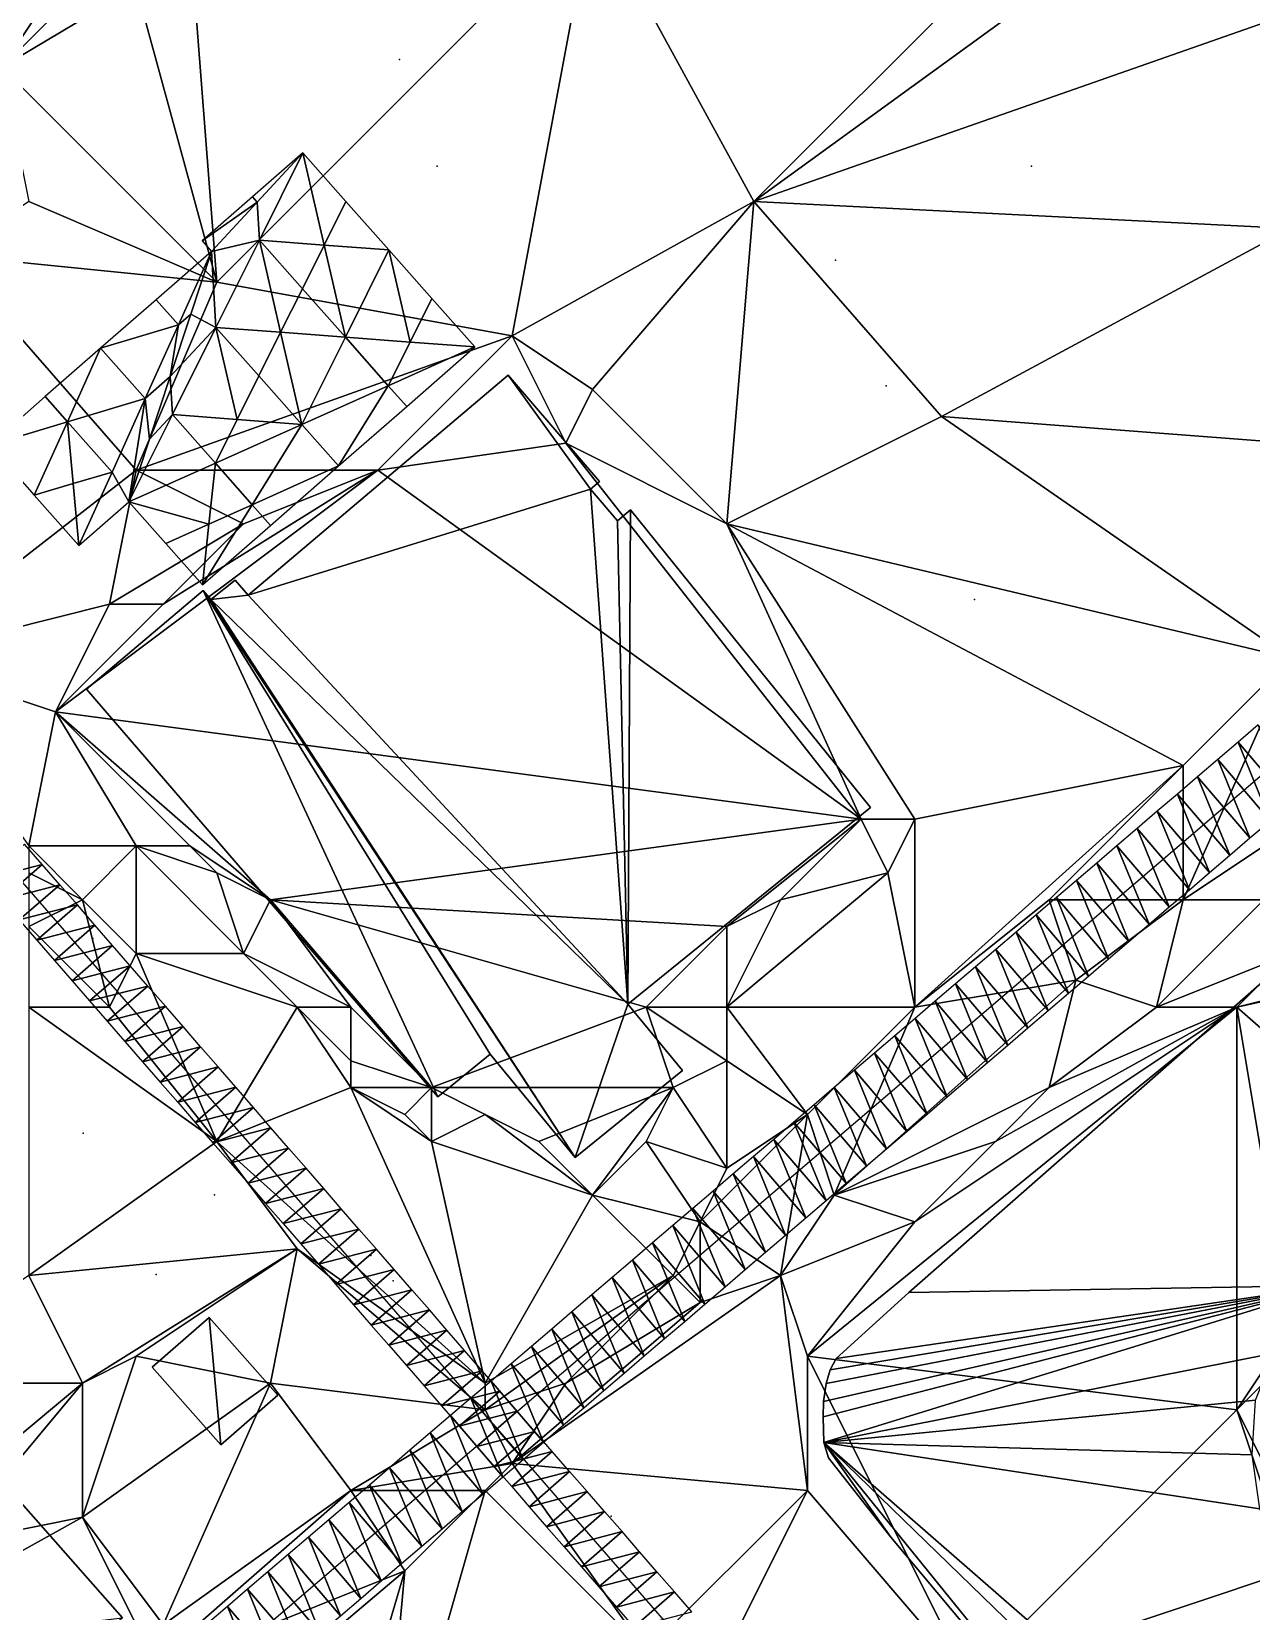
# Model space of a CAD drawing. Header units: metres. Extents: x -1103 to 901, y -902 to 905.
# Drawn here: x 42.2 to 133.1, y 645 to 762.7 of the extents above; entities that cross this region are included whole.
import ezdxf

# ---------------------------------------------------------------- set-up
doc = ezdxf.new("R2010")
doc.units = ezdxf.units.M
for name, color, linetype in [('OSM_BUILDING_FOOTPRINTS', 7, 'CONTINUOUS'), ('OSM_BUILDING_ROOFS', 1, 'CONTINUOUS'), ('OSM_BUILDING_WALLS', 8, 'CONTINUOUS'), ('OSM_PARKING', 8, 'CONTINUOUS'), ('OSM_ROAD_AXES', 2, 'CONTINUOUS'), ('OSM_ROAD_SURFACE', 9, 'CONTINUOUS'), ('OSM_TERRAIN', 3, 'CONTINUOUS'), ('OSM_TREES', 3, 'CONTINUOUS')]:
    doc.layers.add(name, color=color, linetype=linetype)

msp = doc.modelspace()

# ---------------------------------------------------------------- linework, layer by layer
at = {"layer": 'OSM_BUILDING_FOOTPRINTS'}
for points in [[(46.29, 713.68, 13.64), (54.98, 721.03, 13.64), (55.56, 720.37, 13.64), (57.38, 721.8, 13.64), (58.35, 720.67, 13.64), (77.7, 737.07, 13.64), (84.51, 729.14, 13.64), (83.84, 728.58, 13.64), (85.86, 726.23, 13.64), (86.82, 727.04, 13.64), (104.7, 704.86, 13.64), (86.63, 690.23, 13.64), (90.69, 685.27, 13.64), (82.69, 678.79, 13.64), (76.37, 686.49, 13.64), (72.47, 683.32, 13.64), (46.29, 713.68, 13.64)], [(51.2, 663.19, 11.73), (55.44, 666.88, 11.73), (60.54, 661.1, 11.73), (56.31, 657.4, 11.73), (51.2, 663.19, 11.73)], [(41.24, 653.3, 11.41), (48.97, 644.52, 11.41), (36.08, 633.33, 11.41), (28.35, 642.11, 11.41), (41.24, 653.3, 11.41)]]:
    msp.add_polyline3d(points, close=True, dxfattribs=at)
msp.add_polyline3d([(136.5, 694.17, 15.15), (107.56, 668.73, 15.15), (102.15, 663.82, 15.15), (101.69, 662.98, 15.15), (101.4, 661.96, 15.15), (101.21, 660.62, 15.15), (101.18, 659.49, 15.15), (101.23, 657.57, 15.15), (101.57, 656.42, 15.15), (106.22, 650.53, 15.15), (106.22, 650.53, 15.15), (128.94, 623.35, 15.15), (133.33, 626.42, 15.15)], dxfattribs=at)
at = {"layer": 'OSM_BUILDING_ROOFS'}
for points in [[(49.37, 771.22, 45.6), (-1.61, 776.01, 45.6), (21.73, 747.36, 45.6)], [(83.84, 728.58, 28.44), (77.7, 737.07, 28.44), (58.35, 720.67, 28.44)], [(83.84, 728.58, 28.44), (84.51, 729.14, 28.44), (77.7, 737.07, 28.44)], [(86.63, 690.23, 28.44), (83.84, 728.58, 28.44), (58.35, 720.67, 28.44)], [(86.63, 690.23, 28.44), (85.86, 726.23, 28.44), (83.84, 728.58, 28.44)], [(86.63, 690.23, 28.44), (86.82, 727.04, 28.44), (85.86, 726.23, 28.44)], [(86.63, 690.23, 28.44), (104.7, 704.86, 28.44), (86.82, 727.04, 28.44)], [(58.35, 720.67, 28.44), (57.38, 721.8, 28.44), (55.56, 720.37, 28.44)], [(54.98, 721.03, 28.44), (46.29, 713.68, 28.44), (72.47, 683.32, 28.44)], [(54.98, 721.03, 28.44), (72.47, 683.32, 28.44), (76.37, 686.49, 28.44)], [(54.98, 721.03, 28.44), (76.37, 686.49, 28.44), (82.69, 678.79, 28.44)], [(55.56, 720.37, 28.44), (54.98, 721.03, 28.44), (82.69, 678.79, 28.44)], [(86.63, 690.23, 28.44), (58.35, 720.67, 28.44), (55.56, 720.37, 28.44)], [(55.56, 720.37, 28.44), (82.69, 678.79, 28.44), (86.63, 690.23, 28.44)], [(139.12, 669.27, 23.55), (136.5, 694.17, 23.55), (107.56, 668.73, 23.55)], [(82.69, 678.79, 28.44), (90.69, 685.27, 28.44), (86.63, 690.23, 28.44)], [(139.12, 669.27, 23.55), (101.21, 660.62, 23.55), (101.18, 659.49, 23.55)], [(139.12, 669.27, 23.55), (101.18, 659.49, 23.55), (101.23, 657.57, 23.55)], [(139.12, 669.27, 23.55), (101.4, 661.96, 23.55), (101.21, 660.62, 23.55)], [(134.78, 664.23, 23.55), (139.12, 669.27, 23.55), (101.23, 657.57, 23.55)], [(139.12, 669.27, 23.55), (101.69, 662.98, 23.55), (101.4, 661.96, 23.55)], [(139.12, 669.27, 23.55), (102.15, 663.82, 23.55), (101.69, 662.98, 23.55)], [(139.12, 669.27, 23.55), (107.56, 668.73, 23.55), (102.15, 663.82, 23.55)], [(55.44, 666.88, 21.73), (51.2, 663.19, 21.73), (56.31, 657.4, 21.73)], [(55.44, 666.88, 21.73), (56.31, 657.4, 21.73), (60.54, 661.1, 21.73)], [(101.23, 657.57, 23.55), (133.39, 660.72, 23.55), (134.78, 664.23, 23.55)], [(101.23, 657.57, 23.55), (133.14, 656.64, 23.55), (133.39, 660.72, 23.55)], [(101.23, 657.57, 23.55), (101.57, 656.42, 23.55), (106.22, 650.53, 23.55)], [(101.23, 657.57, 23.55), (106.22, 650.53, 23.55), (128.94, 623.35, 23.55)], [(101.23, 657.57, 23.55), (128.94, 623.35, 23.55), (133.33, 626.42, 23.55)], [(101.23, 657.57, 23.55), (133.33, 626.42, 23.55), (153.06, 612.36, 23.55)], [(101.23, 657.57, 23.55), (153.06, 612.36, 23.55), (133.7, 652.63, 23.55)], [(101.23, 657.57, 23.55), (133.7, 652.63, 23.55), (133.14, 656.64, 23.55)], [(48.97, 644.52, 21.41), (41.24, 653.3, 21.41), (28.35, 642.11, 21.41)]]:
    msp.add_3dface(points, dxfattribs=at)
at = {"layer": 'OSM_BUILDING_WALLS'}
for points in [[(21.73, 747.36, 18), (49.37, 771.22, 18), (49.37, 771.22, 45.6)], [(21.73, 747.36, 18), (49.37, 771.22, 45.6), (21.73, 747.36, 45.6)], [(77.7, 737.07, 13.64), (58.35, 720.67, 13.64), (58.35, 720.67, 28.44)], [(77.7, 737.07, 13.64), (58.35, 720.67, 28.44), (77.7, 737.07, 28.44)], [(84.51, 729.14, 13.64), (77.7, 737.07, 13.64), (77.7, 737.07, 28.44)], [(84.51, 729.14, 13.64), (77.7, 737.07, 28.44), (84.51, 729.14, 28.44)], [(83.84, 728.58, 13.64), (84.51, 729.14, 13.64), (84.51, 729.14, 28.44)], [(83.84, 728.58, 13.64), (84.51, 729.14, 28.44), (83.84, 728.58, 28.44)], [(85.86, 726.23, 13.64), (83.84, 728.58, 13.64), (83.84, 728.58, 28.44)], [(85.86, 726.23, 13.64), (83.84, 728.58, 28.44), (85.86, 726.23, 28.44)], [(86.82, 727.04, 13.64), (85.86, 726.23, 13.64), (85.86, 726.23, 28.44)], [(86.82, 727.04, 13.64), (85.86, 726.23, 28.44), (86.82, 727.04, 28.44)], [(104.7, 704.86, 13.64), (86.82, 727.04, 13.64), (86.82, 727.04, 28.44)], [(104.7, 704.86, 13.64), (86.82, 727.04, 28.44), (104.7, 704.86, 28.44)], [(57.38, 721.8, 13.64), (55.56, 720.37, 13.64), (55.56, 720.37, 28.44)], [(57.38, 721.8, 13.64), (55.56, 720.37, 28.44), (57.38, 721.8, 28.44)], [(58.35, 720.67, 13.64), (57.38, 721.8, 13.64), (57.38, 721.8, 28.44)], [(58.35, 720.67, 13.64), (57.38, 721.8, 28.44), (58.35, 720.67, 28.44)], [(54.98, 721.03, 13.64), (46.29, 713.68, 13.64), (46.29, 713.68, 28.44)], [(54.98, 721.03, 13.64), (46.29, 713.68, 28.44), (54.98, 721.03, 28.44)], [(55.56, 720.37, 13.64), (54.98, 721.03, 13.64), (54.98, 721.03, 28.44)], [(55.56, 720.37, 13.64), (54.98, 721.03, 28.44), (55.56, 720.37, 28.44)], [(46.29, 713.68, 13.64), (72.47, 683.32, 13.64), (72.47, 683.32, 28.44)], [(46.29, 713.68, 13.64), (72.47, 683.32, 28.44), (46.29, 713.68, 28.44)], [(86.63, 690.23, 13.64), (104.7, 704.86, 13.64), (104.7, 704.86, 28.44)], [(86.63, 690.23, 13.64), (104.7, 704.86, 28.44), (86.63, 690.23, 28.44)], [(136.5, 694.17, 15.15), (107.56, 668.73, 15.15), (107.56, 668.73, 23.55)], [(136.5, 694.17, 15.15), (107.56, 668.73, 23.55), (136.5, 694.17, 23.55)], [(90.69, 685.27, 13.64), (86.63, 690.23, 13.64), (86.63, 690.23, 28.44)], [(90.69, 685.27, 13.64), (86.63, 690.23, 28.44), (90.69, 685.27, 28.44)], [(72.47, 683.32, 13.64), (76.37, 686.49, 13.64), (76.37, 686.49, 28.44)], [(72.47, 683.32, 13.64), (76.37, 686.49, 28.44), (72.47, 683.32, 28.44)], [(76.37, 686.49, 13.64), (82.69, 678.79, 13.64), (82.69, 678.79, 28.44)], [(76.37, 686.49, 13.64), (82.69, 678.79, 28.44), (76.37, 686.49, 28.44)], [(82.69, 678.79, 13.64), (90.69, 685.27, 13.64), (90.69, 685.27, 28.44)], [(82.69, 678.79, 13.64), (90.69, 685.27, 28.44), (82.69, 678.79, 28.44)], [(107.56, 668.73, 15.15), (102.15, 663.82, 15.15), (102.15, 663.82, 23.55)], [(107.56, 668.73, 15.15), (102.15, 663.82, 23.55), (107.56, 668.73, 23.55)], [(55.44, 666.88, 11.73), (51.2, 663.19, 11.73), (51.2, 663.19, 21.73)], [(55.44, 666.88, 11.73), (51.2, 663.19, 21.73), (55.44, 666.88, 21.73)], [(60.54, 661.1, 11.73), (55.44, 666.88, 11.73), (55.44, 666.88, 21.73)], [(60.54, 661.1, 11.73), (55.44, 666.88, 21.73), (60.54, 661.1, 21.73)], [(102.15, 663.82, 15.15), (101.69, 662.98, 15.15), (101.69, 662.98, 23.55)], [(102.15, 663.82, 15.15), (101.69, 662.98, 23.55), (102.15, 663.82, 23.55)], [(51.2, 663.19, 11.73), (56.31, 657.4, 11.73), (56.31, 657.4, 21.73)], [(51.2, 663.19, 11.73), (56.31, 657.4, 21.73), (51.2, 663.19, 21.73)], [(101.69, 662.98, 15.15), (101.4, 661.96, 15.15), (101.4, 661.96, 23.55)], [(101.69, 662.98, 15.15), (101.4, 661.96, 23.55), (101.69, 662.98, 23.55)], [(101.4, 661.96, 15.15), (101.21, 660.62, 15.15), (101.21, 660.62, 23.55)], [(101.4, 661.96, 15.15), (101.21, 660.62, 23.55), (101.4, 661.96, 23.55)], [(56.31, 657.4, 11.73), (60.54, 661.1, 11.73), (60.54, 661.1, 21.73)], [(56.31, 657.4, 11.73), (60.54, 661.1, 21.73), (56.31, 657.4, 21.73)], [(101.21, 660.62, 15.15), (101.18, 659.49, 15.15), (101.18, 659.49, 23.55)], [(101.21, 660.62, 15.15), (101.18, 659.49, 23.55), (101.21, 660.62, 23.55)], [(101.18, 659.49, 15.15), (101.23, 657.57, 15.15), (101.23, 657.57, 23.55)], [(101.18, 659.49, 15.15), (101.23, 657.57, 23.55), (101.18, 659.49, 23.55)], [(101.23, 657.57, 15.15), (101.57, 656.42, 15.15), (101.57, 656.42, 23.55)], [(101.23, 657.57, 15.15), (101.57, 656.42, 23.55), (101.23, 657.57, 23.55)], [(101.57, 656.42, 15.15), (106.22, 650.53, 15.15), (106.22, 650.53, 23.55)], [(101.57, 656.42, 15.15), (106.22, 650.53, 23.55), (101.57, 656.42, 23.55)], [(48.97, 644.52, 11.41), (41.24, 653.3, 11.41), (41.24, 653.3, 21.41)], [(48.97, 644.52, 11.41), (41.24, 653.3, 21.41), (48.97, 644.52, 21.41)], [(106.22, 650.53, 15.15), (128.94, 623.35, 15.15), (128.94, 623.35, 23.55)], [(106.22, 650.53, 15.15), (128.94, 623.35, 23.55), (106.22, 650.53, 23.55)]]:
    msp.add_3dface(points, dxfattribs=at)
at = {"layer": 'OSM_PARKING'}
for points in [[(62.42, 753.63, 17.55), (58.67, 750.35, 17.96), (59.02, 749.96, 17.93)], [(59.02, 749.96, 17.93), (59.18, 747.13, 17.93), (62.42, 753.63, 17.55)], [(59.18, 747.13, 17.93), (64, 746.76, 17.36), (62.42, 753.63, 17.55)], [(64, 746.76, 17.36), (65.62, 750.01, 17.2), (62.42, 753.63, 17.55)], [(58.67, 750.35, 17.96), (54.92, 747.08, 18.46), (59.02, 749.96, 17.93)], [(59.02, 749.96, 17.93), (54.92, 747.08, 18.46), (55.61, 746.28, 18.33)], [(55.61, 746.28, 18.33), (59.18, 747.13, 17.93), (59.02, 749.96, 17.93)], [(64, 746.76, 17.36), (68.82, 746.4, 16.8), (65.62, 750.01, 17.2)], [(55.61, 746.28, 18.33), (51.48, 742.68, 18.96), (53.14, 740.81, 18.48)], [(55.61, 746.28, 18.33), (53.14, 740.81, 18.48), (54.07, 741.62, 18.39)], [(55.61, 746.28, 18.33), (54.07, 741.62, 18.39), (55.94, 740.63, 18.06)], [(55.61, 746.28, 18.33), (55.94, 740.63, 18.06), (59.18, 747.13, 17.93)], [(55.94, 740.63, 18.06), (60.76, 740.26, 17.53), (59.18, 747.13, 17.93)], [(60.76, 740.26, 17.53), (62.38, 743.51, 17.53), (59.18, 747.13, 17.93)], [(59.18, 747.13, 17.93), (62.38, 743.51, 17.53), (64, 746.76, 17.36)], [(62.38, 743.51, 17.53), (65.58, 739.9, 17), (64, 746.76, 17.36)], [(65.58, 739.9, 17), (68.82, 746.4, 16.8), (64, 746.76, 17.36)], [(65.58, 739.9, 17), (70.4, 739.53, 16.47), (68.82, 746.4, 16.8)], [(70.4, 739.53, 16.47), (72.02, 742.78, 16.41), (68.82, 746.4, 16.8)], [(51.48, 742.68, 18.96), (47.35, 739.07, 19.36), (53.14, 740.81, 18.48)], [(60.76, 740.26, 17.53), (65.58, 739.9, 17), (62.38, 743.51, 17.53)], [(70.4, 739.53, 16.47), (75.22, 739.17, 15.94), (72.02, 742.78, 16.41)], [(54.07, 741.62, 18.39), (53.14, 740.81, 18.48), (52.53, 736.96, 18.22)], [(54.07, 741.62, 18.39), (52.53, 736.96, 18.22), (55.94, 740.63, 18.06)], [(53.14, 740.81, 18.48), (47.35, 739.07, 19.36), (50.67, 735.33, 18.4)], [(53.14, 740.81, 18.48), (50.67, 735.33, 18.4), (52.53, 736.96, 18.22)], [(52.53, 736.96, 18.22), (52.7, 734.13, 17.98), (55.94, 740.63, 18.06)], [(52.7, 734.13, 17.98), (57.52, 733.76, 17.45), (55.94, 740.63, 18.06)], [(57.52, 733.76, 17.45), (59.14, 737.01, 17.49), (55.94, 740.63, 18.06)], [(59.14, 737.01, 17.49), (60.76, 740.26, 17.53), (55.94, 740.63, 18.06)], [(62.34, 733.4, 16.89), (60.76, 740.26, 17.53), (59.14, 737.01, 17.49)], [(62.34, 733.4, 16.89), (65.58, 739.9, 17), (60.76, 740.26, 17.53)], [(47.35, 739.07, 19.36), (43.23, 735.47, 19.6), (44.88, 733.6, 19.12)], [(47.35, 739.07, 19.36), (44.88, 733.6, 19.12), (50.67, 735.33, 18.4)], [(62.34, 733.4, 16.89), (68.78, 736.28, 16.42), (65.58, 739.9, 17)], [(68.78, 736.28, 16.42), (70.4, 739.53, 16.47), (65.58, 739.9, 17)], [(68.78, 736.28, 16.42), (75.22, 739.17, 15.94), (70.4, 739.53, 16.47)], [(68.78, 736.28, 16.42), (70.15, 734.74, 16.12), (75.22, 739.17, 15.94)], [(52.53, 736.96, 18.22), (50.67, 735.33, 18.4), (50.99, 732.29, 18.04)], [(52.53, 736.96, 18.22), (50.99, 732.29, 18.04), (52.7, 734.13, 17.98)], [(57.52, 733.76, 17.45), (62.34, 733.4, 16.89), (59.14, 737.01, 17.49)], [(43.23, 735.47, 19.6), (39.1, 731.86, 19.42), (44.88, 733.6, 19.12)], [(62.34, 733.4, 16.89), (65.08, 730.31, 16.29), (68.78, 736.28, 16.42)], [(68.78, 736.28, 16.42), (65.08, 730.31, 16.29), (70.15, 734.74, 16.12)], [(50.67, 735.33, 18.4), (44.88, 733.6, 19.12), (48.2, 729.85, 18.16)], [(50.67, 735.33, 18.4), (48.2, 729.85, 18.16), (49.45, 727.63, 17.73)], [(50.99, 732.29, 18.04), (50.67, 735.33, 18.4), (49.45, 727.63, 17.73)], [(44.88, 733.6, 19.12), (39.1, 731.86, 19.42), (42.41, 728.12, 18.46)], [(44.88, 733.6, 19.12), (42.41, 728.12, 18.46), (45.31, 728.99, 18.31)], [(48.2, 729.85, 18.16), (44.88, 733.6, 19.12), (45.31, 728.99, 18.31)], [(49.45, 727.63, 17.73), (55.9, 730.51, 17.37), (52.7, 734.13, 17.98)], [(50.99, 732.29, 18.04), (49.45, 727.63, 17.73), (52.7, 734.13, 17.98)], [(55.9, 730.51, 17.37), (57.52, 733.76, 17.45), (52.7, 734.13, 17.98)], [(55.9, 730.51, 17.37), (62.34, 733.4, 16.89), (57.52, 733.76, 17.45)], [(55.9, 730.51, 17.37), (58.64, 727.42, 16.81), (62.34, 733.4, 16.89)], [(62.34, 733.4, 16.89), (58.64, 727.42, 16.81), (65.08, 730.31, 16.29)], [(48.2, 729.85, 18.16), (45.31, 728.99, 18.31), (45.73, 724.38, 17.59)], [(48.2, 729.85, 18.16), (45.73, 724.38, 17.59), (49.45, 727.63, 17.73)], [(49.45, 727.63, 17.73), (55.42, 725.98, 17), (55.9, 730.51, 17.37)], [(55.9, 730.51, 17.37), (55.42, 725.98, 17), (58.64, 727.42, 16.81)], [(58.64, 727.42, 16.81), (60.01, 725.88, 16.3), (65.08, 730.31, 16.29)], [(45.31, 728.99, 18.31), (42.41, 728.12, 18.46), (45.73, 724.38, 17.59)], [(49.45, 727.63, 17.73), (52.2, 724.53, 17.09), (55.42, 725.98, 17)], [(55.42, 725.98, 17), (54.94, 721.44, 16.04), (58.64, 727.42, 16.81)], [(58.64, 727.42, 16.81), (54.94, 721.44, 16.04), (60.01, 725.88, 16.3)], [(52.2, 724.53, 17.09), (54.94, 721.44, 16.04), (55.42, 725.98, 17)]]:
    msp.add_3dface(points, dxfattribs=at)
at = {"layer": 'OSM_ROAD_AXES'}
for points in [[(338.13, 881.94, 14.36), (234.9, 793.04, 12.9), (204.72, 767.89, 16.83), (76.88, 658.59, 15.21), (-16.85, 578.44, 10.14), (-81.96, 522.77, 11.32), (-163.31, 453.63, 16.81), (-182, 437.74, 14.9), (-234.69, 391.56, 11.19), (-256.57, 375.21, 14.92), (-337.59, 302.82, 14.85)], [(-27.98, 779.25, 22.17), (76.88, 658.59, 15.21)], [(76.88, 658.59, 15.21), (125, 603.28, 17.21), (179.62, 541.71, 13.92)]]:
    msp.add_polyline3d(points, dxfattribs=at)
at = {"layer": 'OSM_ROAD_SURFACE'}
for points in [[(133.59, 711.02, 17.96), (132.08, 709.73, 18), (135.98, 705.17, 18.15)], [(132.08, 709.73, 18), (130.58, 708.45, 18.05), (134.48, 703.88, 18.2)], [(132.08, 709.73, 18), (134.48, 703.88, 18.2), (135.98, 705.17, 18.15)], [(130.58, 708.45, 18.05), (129.07, 707.16, 18.09), (132.97, 702.6, 18.24)], [(130.58, 708.45, 18.05), (132.97, 702.6, 18.24), (134.48, 703.88, 18.2)], [(129.07, 707.16, 18.09), (127.57, 705.87, 18.15), (131.47, 701.31, 18.28)], [(129.07, 707.16, 18.09), (131.47, 701.31, 18.28), (132.97, 702.6, 18.24)], [(127.57, 705.87, 18.15), (126.06, 704.59, 18.22), (129.96, 700.03, 18.33)], [(127.57, 705.87, 18.15), (129.96, 700.03, 18.33), (131.47, 701.31, 18.28)], [(126.06, 704.59, 18.22), (124.56, 703.3, 18.3), (128.46, 698.74, 18.37)], [(126.06, 704.59, 18.22), (128.46, 698.74, 18.37), (129.96, 700.03, 18.33)], [(124.56, 703.3, 18.3), (123.06, 702.02, 18.38), (126.96, 697.46, 18.43)], [(124.56, 703.3, 18.3), (126.96, 697.46, 18.43), (128.46, 698.74, 18.37)], [(38.67, 699.51, 14.56), (43, 700.62, 14.47), (41.69, 702.13, 14.65)], [(123.06, 702.02, 18.38), (121.55, 700.73, 18.45), (125.45, 696.17, 18.49)], [(123.06, 702.02, 18.38), (125.45, 696.17, 18.49), (126.96, 697.46, 18.43)], [(38.67, 699.51, 14.56), (39.98, 698, 14.41), (43, 700.62, 14.47)], [(39.98, 698, 14.41), (44.31, 699.11, 14.3), (43, 700.62, 14.47)], [(121.55, 700.73, 18.45), (120.05, 699.44, 18.53), (123.95, 694.88, 18.55)], [(121.55, 700.73, 18.45), (123.95, 694.88, 18.55), (125.45, 696.17, 18.49)], [(39.98, 698, 14.41), (41.29, 696.49, 14.25), (44.31, 699.11, 14.3)], [(41.29, 696.49, 14.25), (45.62, 697.61, 14.07), (44.31, 699.11, 14.3)], [(120.05, 699.44, 18.53), (118.55, 698.16, 18.61), (122.44, 693.6, 18.62)], [(120.05, 699.44, 18.53), (122.44, 693.6, 18.62), (123.95, 694.88, 18.55)], [(118.55, 698.16, 18.61), (117.04, 696.87, 18.62), (120.94, 692.31, 18.69)], [(118.55, 698.16, 18.61), (120.94, 692.31, 18.69), (122.44, 693.6, 18.62)], [(41.29, 696.49, 14.25), (42.6, 694.98, 14.08), (45.62, 697.61, 14.07)], [(42.6, 694.98, 14.08), (46.93, 696.1, 13.97), (45.62, 697.61, 14.07)], [(117.04, 696.87, 18.62), (115.54, 695.59, 18.6), (119.44, 691.03, 18.71)], [(117.04, 696.87, 18.62), (119.44, 691.03, 18.71), (120.94, 692.31, 18.69)], [(42.6, 694.98, 14.08), (43.91, 693.47, 13.94), (46.93, 696.1, 13.97)], [(43.91, 693.47, 13.94), (48.24, 694.59, 13.87), (46.93, 696.1, 13.97)], [(115.54, 695.59, 18.6), (114.03, 694.3, 18.59), (117.93, 689.74, 18.64)], [(115.54, 695.59, 18.6), (117.93, 689.74, 18.64), (119.44, 691.03, 18.71)], [(43.91, 693.47, 13.94), (45.22, 691.96, 13.81), (48.24, 694.59, 13.87)], [(45.22, 691.96, 13.81), (49.55, 693.08, 13.77), (48.24, 694.59, 13.87)], [(114.03, 694.3, 18.59), (112.53, 693.01, 18.57), (116.43, 688.45, 18.58)], [(114.03, 694.3, 18.59), (116.43, 688.45, 18.58), (117.93, 689.74, 18.64)], [(45.22, 691.96, 13.81), (46.53, 690.46, 13.67), (49.55, 693.08, 13.77)], [(46.53, 690.46, 13.67), (50.86, 691.57, 13.81), (49.55, 693.08, 13.77)], [(112.53, 693.01, 18.57), (111.03, 691.73, 18.56), (114.92, 687.17, 18.52)], [(112.53, 693.01, 18.57), (114.92, 687.17, 18.52), (116.43, 688.45, 18.58)], [(46.53, 690.46, 13.67), (47.84, 688.95, 13.66), (50.86, 691.57, 13.81)], [(47.84, 688.95, 13.66), (52.17, 690.06, 13.87), (50.86, 691.57, 13.81)], [(111.03, 691.73, 18.56), (109.52, 690.44, 18.55), (113.42, 685.88, 18.46)], [(111.03, 691.73, 18.56), (113.42, 685.88, 18.46), (114.92, 687.17, 18.52)], [(47.84, 688.95, 13.66), (49.16, 687.44, 13.71), (52.17, 690.06, 13.87)], [(49.16, 687.44, 13.71), (53.49, 688.55, 13.92), (52.17, 690.06, 13.87)], [(109.52, 690.44, 18.55), (108.02, 689.16, 18.5), (111.92, 684.6, 18.4)], [(109.52, 690.44, 18.55), (111.92, 684.6, 18.4), (113.42, 685.88, 18.46)], [(49.16, 687.44, 13.71), (50.47, 685.93, 13.75), (53.49, 688.55, 13.92)], [(50.47, 685.93, 13.75), (54.8, 687.05, 13.98), (53.49, 688.55, 13.92)], [(108.02, 689.16, 18.5), (106.51, 687.87, 18.43), (110.41, 683.31, 18.34)], [(108.02, 689.16, 18.5), (110.41, 683.31, 18.34), (111.92, 684.6, 18.4)], [(106.51, 687.87, 18.43), (105.01, 686.58, 18.36), (108.91, 682.02, 18.27)], [(106.51, 687.87, 18.43), (108.91, 682.02, 18.27), (110.41, 683.31, 18.34)], [(50.47, 685.93, 13.75), (51.78, 684.42, 13.8), (54.8, 687.05, 13.98)], [(51.78, 684.42, 13.8), (56.11, 685.54, 14.04), (54.8, 687.05, 13.98)], [(105.01, 686.58, 18.36), (103.51, 685.3, 18.29), (107.41, 680.74, 18.21)], [(105.01, 686.58, 18.36), (107.41, 680.74, 18.21), (108.91, 682.02, 18.27)], [(51.78, 684.42, 13.8), (53.09, 682.91, 13.85), (56.11, 685.54, 14.04)], [(53.09, 682.91, 13.85), (57.42, 684.03, 14.1), (56.11, 685.54, 14.04)], [(103.51, 685.3, 18.29), (102, 684.01, 18.22), (105.9, 679.45, 18.15)], [(103.51, 685.3, 18.29), (105.9, 679.45, 18.15), (107.41, 680.74, 18.21)], [(53.09, 682.91, 13.85), (54.4, 681.41, 13.89), (57.42, 684.03, 14.1)], [(54.4, 681.41, 13.89), (58.73, 682.52, 14.14), (57.42, 684.03, 14.1)], [(102, 684.01, 18.22), (100.5, 682.73, 18.13), (104.4, 678.17, 18.09)], [(102, 684.01, 18.22), (104.4, 678.17, 18.09), (105.9, 679.45, 18.15)], [(54.4, 681.41, 13.89), (55.71, 679.9, 13.94), (58.73, 682.52, 14.14)], [(55.71, 679.9, 13.94), (60.04, 681.01, 14.17), (58.73, 682.52, 14.14)], [(100.5, 682.73, 18.13), (98.99, 681.44, 18.04), (102.89, 676.88, 18.04)], [(100.5, 682.73, 18.13), (102.89, 676.88, 18.04), (104.4, 678.17, 18.09)], [(98.99, 681.44, 18.04), (97.49, 680.15, 17.95), (101.39, 675.59, 18)], [(98.99, 681.44, 18.04), (101.39, 675.59, 18), (102.89, 676.88, 18.04)], [(55.71, 679.9, 13.94), (57.02, 678.39, 14.03), (60.04, 681.01, 14.17)], [(57.02, 678.39, 14.03), (61.35, 679.5, 14.23), (60.04, 681.01, 14.17)], [(97.49, 680.15, 17.95), (95.99, 678.87, 17.84), (99.89, 674.31, 17.97)], [(97.49, 680.15, 17.95), (99.89, 674.31, 17.97), (101.39, 675.59, 18)], [(57.02, 678.39, 14.03), (58.33, 676.88, 14.11), (61.35, 679.5, 14.23)], [(58.33, 676.88, 14.11), (62.66, 678, 14.29), (61.35, 679.5, 14.23)], [(58.33, 676.88, 14.11), (59.64, 675.37, 14.19), (62.66, 678, 14.29)], [(59.64, 675.37, 14.19), (63.97, 676.49, 14.35), (62.66, 678, 14.29)], [(95.99, 678.87, 17.84), (94.48, 677.58, 17.74), (98.38, 673.02, 17.94)], [(95.99, 678.87, 17.84), (98.38, 673.02, 17.94), (99.89, 674.31, 17.97)], [(94.48, 677.58, 17.74), (92.98, 676.3, 17.62), (96.88, 671.74, 17.85)], [(94.48, 677.58, 17.74), (96.88, 671.74, 17.85), (98.38, 673.02, 17.94)], [(59.64, 675.37, 14.19), (60.95, 673.87, 14.26), (63.97, 676.49, 14.35)], [(60.95, 673.87, 14.26), (65.28, 674.98, 14.41), (63.97, 676.49, 14.35)], [(92.98, 676.3, 17.62), (91.47, 675.01, 17.42), (95.37, 670.45, 17.64)], [(92.98, 676.3, 17.62), (95.37, 670.45, 17.64), (96.88, 671.74, 17.85)], [(60.95, 673.87, 14.26), (62.26, 672.36, 14.33), (65.28, 674.98, 14.41)], [(62.26, 672.36, 14.33), (66.59, 673.47, 14.47), (65.28, 674.98, 14.41)], [(91.47, 675.01, 17.42), (89.97, 673.73, 17.22), (93.87, 669.16, 17.35)], [(91.47, 675.01, 17.42), (93.87, 669.16, 17.35), (95.37, 670.45, 17.64)], [(62.26, 672.36, 14.33), (63.57, 670.85, 14.41), (66.59, 673.47, 14.47)], [(63.57, 670.85, 14.41), (67.9, 671.96, 14.53), (66.59, 673.47, 14.47)], [(89.97, 673.73, 17.22), (88.47, 672.44, 16.93), (92.36, 667.88, 17.09)], [(89.97, 673.73, 17.22), (92.36, 667.88, 17.09), (93.87, 669.16, 17.35)], [(63.57, 670.85, 14.41), (64.88, 669.34, 14.54), (67.9, 671.96, 14.53)], [(64.88, 669.34, 14.54), (69.21, 670.46, 14.59), (67.9, 671.96, 14.53)], [(88.47, 672.44, 16.93), (86.96, 671.15, 16.67), (90.86, 666.59, 16.89)], [(88.47, 672.44, 16.93), (90.86, 666.59, 16.89), (92.36, 667.88, 17.09)], [(86.96, 671.15, 16.67), (85.46, 669.87, 16.43), (89.36, 665.31, 16.69)], [(86.96, 671.15, 16.67), (89.36, 665.31, 16.69), (90.86, 666.59, 16.89)], [(64.88, 669.34, 14.54), (66.19, 667.83, 14.61), (69.21, 670.46, 14.59)], [(66.19, 667.83, 14.61), (70.53, 668.95, 14.64), (69.21, 670.46, 14.59)], [(85.46, 669.87, 16.43), (83.95, 668.58, 16.18), (87.85, 664.02, 16.49)], [(85.46, 669.87, 16.43), (87.85, 664.02, 16.49), (89.36, 665.31, 16.69)], [(66.19, 667.83, 14.61), (67.51, 666.32, 14.69), (70.53, 668.95, 14.64)], [(67.51, 666.32, 14.69), (71.84, 667.44, 14.7), (70.53, 668.95, 14.64)], [(83.95, 668.58, 16.18), (82.45, 667.29, 15.94), (86.35, 662.74, 16.29)], [(83.95, 668.58, 16.18), (86.35, 662.74, 16.29), (87.85, 664.02, 16.49)], [(67.51, 666.32, 14.69), (68.82, 664.82, 14.77), (71.84, 667.44, 14.7)], [(68.82, 664.82, 14.77), (73.15, 665.93, 14.76), (71.84, 667.44, 14.7)], [(82.45, 667.29, 15.94), (80.95, 666.01, 15.7), (84.84, 661.45, 16.08)], [(82.45, 667.29, 15.94), (84.84, 661.45, 16.08), (86.35, 662.74, 16.29)], [(68.82, 664.82, 14.77), (70.13, 663.31, 14.85), (73.15, 665.93, 14.76)], [(70.13, 663.31, 14.85), (74.46, 664.42, 14.82), (73.15, 665.93, 14.76)], [(80.95, 666.01, 15.7), (79.44, 664.72, 15.45), (83.34, 660.16, 15.88)], [(80.95, 666.01, 15.7), (83.34, 660.16, 15.88), (84.84, 661.45, 16.08)], [(70.13, 663.31, 14.85), (71.44, 661.8, 14.93), (74.46, 664.42, 14.82)], [(71.44, 661.8, 14.93), (75.77, 662.91, 14.89), (74.46, 664.42, 14.82)], [(79.44, 664.72, 15.45), (77.94, 663.44, 15.21), (81.84, 658.88, 15.68)], [(79.44, 664.72, 15.45), (81.84, 658.88, 15.68), (83.34, 660.16, 15.88)], [(71.44, 661.8, 14.93), (72.75, 660.29, 15.02), (75.77, 662.91, 14.89)], [(72.75, 660.29, 15.02), (77.08, 661.4, 15.32), (75.77, 662.91, 14.89)], [(77.94, 663.44, 15.21), (76.43, 662.15, 14.98), (80.33, 657.59, 15.48)], [(77.94, 663.44, 15.21), (80.33, 657.59, 15.48), (81.84, 658.88, 15.68)], [(72.75, 660.29, 15.02), (74.06, 658.78, 15.18), (77.08, 661.4, 15.32)], [(74.06, 658.78, 15.18), (78.39, 659.9, 15.46), (77.08, 661.4, 15.32)], [(76.43, 662.15, 14.98), (74.93, 660.87, 15.23), (78.83, 656.3, 15.27)], [(76.43, 662.15, 14.98), (78.83, 656.3, 15.27), (80.33, 657.59, 15.48)], [(74.93, 660.87, 15.23), (73.42, 659.57, 15.1), (77.32, 655.01, 15.1)], [(74.93, 660.87, 15.23), (77.32, 655.01, 15.1), (78.83, 656.3, 15.27)], [(73.42, 659.57, 15.1), (71.91, 658.28, 15.03), (75.81, 653.72, 14.96)], [(73.42, 659.57, 15.1), (75.81, 653.72, 14.96), (77.32, 655.01, 15.1)], [(74.06, 658.78, 15.18), (75.37, 657.27, 15.15), (78.39, 659.9, 15.46)], [(75.37, 657.27, 15.15), (79.69, 658.4, 15.45), (78.39, 659.9, 15.46)], [(71.91, 658.28, 15.03), (70.39, 656.99, 14.95), (74.29, 652.43, 14.91)], [(71.91, 658.28, 15.03), (74.29, 652.43, 14.91), (75.81, 653.72, 14.96)], [(75.37, 657.27, 15.15), (76.67, 655.78, 15.11), (79.69, 658.4, 15.45)], [(76.67, 655.78, 15.11), (80.99, 656.91, 15.53), (79.69, 658.4, 15.45)], [(70.39, 656.99, 14.95), (68.88, 655.69, 14.87), (72.78, 651.13, 14.86)], [(70.39, 656.99, 14.95), (72.78, 651.13, 14.86), (74.29, 652.43, 14.91)], [(76.67, 655.78, 15.11), (77.97, 654.28, 15.18), (80.99, 656.91, 15.53)], [(77.97, 654.28, 15.18), (82.29, 655.41, 15.65), (80.99, 656.91, 15.53)], [(68.88, 655.69, 14.87), (67.37, 654.4, 14.76), (71.27, 649.84, 14.82)], [(68.88, 655.69, 14.87), (71.27, 649.84, 14.82), (72.78, 651.13, 14.86)], [(67.37, 654.4, 14.76), (65.86, 653.11, 14.7), (69.76, 648.55, 14.77)], [(67.37, 654.4, 14.76), (69.76, 648.55, 14.77), (71.27, 649.84, 14.82)], [(77.97, 654.28, 15.18), (79.27, 652.79, 15.36), (82.29, 655.41, 15.65)], [(79.27, 652.79, 15.36), (83.59, 653.92, 15.82), (82.29, 655.41, 15.65)], [(65.86, 653.11, 14.7), (64.35, 651.82, 14.69), (68.25, 647.26, 14.76)], [(65.86, 653.11, 14.7), (68.25, 647.26, 14.76), (69.76, 648.55, 14.77)], [(79.27, 652.79, 15.36), (80.57, 651.29, 15.53), (83.59, 653.92, 15.82)], [(80.57, 651.29, 15.53), (84.89, 652.42, 15.99), (83.59, 653.92, 15.82)], [(80.57, 651.29, 15.53), (81.87, 649.8, 15.71), (84.89, 652.42, 15.99)], [(81.87, 649.8, 15.71), (86.19, 650.93, 16.17), (84.89, 652.42, 15.99)], [(64.35, 651.82, 14.69), (62.84, 650.52, 14.68), (66.74, 645.96, 14.74)], [(64.35, 651.82, 14.69), (66.74, 645.96, 14.74), (68.25, 647.26, 14.76)], [(81.87, 649.8, 15.71), (83.17, 648.3, 15.88), (86.19, 650.93, 16.17)], [(83.17, 648.3, 15.88), (87.49, 649.43, 16.34), (86.19, 650.93, 16.17)], [(62.84, 650.52, 14.68), (61.33, 649.23, 14.66), (65.22, 644.67, 14.73)], [(62.84, 650.52, 14.68), (65.22, 644.67, 14.73), (66.74, 645.96, 14.74)], [(61.33, 649.23, 14.66), (59.81, 647.94, 14.65), (63.71, 643.38, 14.72)], [(61.33, 649.23, 14.66), (63.71, 643.38, 14.72), (65.22, 644.67, 14.73)], [(83.17, 648.3, 15.88), (84.47, 646.81, 16.05), (87.49, 649.43, 16.34)], [(84.47, 646.81, 16.05), (88.79, 647.94, 16.51), (87.49, 649.43, 16.34)], [(59.81, 647.94, 14.65), (58.3, 646.65, 14.64), (62.2, 642.09, 14.71)], [(59.81, 647.94, 14.65), (62.2, 642.09, 14.71), (63.71, 643.38, 14.72)], [(84.47, 646.81, 16.05), (85.77, 645.31, 16.23), (88.79, 647.94, 16.51)], [(85.77, 645.31, 16.23), (90.09, 646.45, 16.69), (88.79, 647.94, 16.51)], [(58.3, 646.65, 14.64), (56.79, 645.35, 14.62), (60.69, 640.79, 14.69)], [(58.3, 646.65, 14.64), (60.69, 640.79, 14.69), (62.2, 642.09, 14.71)], [(85.77, 645.31, 16.23), (87.08, 643.82, 16.4), (90.09, 646.45, 16.69)], [(87.08, 643.82, 16.4), (91.39, 644.95, 16.83), (90.09, 646.45, 16.69)], [(56.79, 645.35, 14.62), (55.28, 644.06, 14.61), (59.18, 639.5, 14.68)], [(56.79, 645.35, 14.62), (59.18, 639.5, 14.68), (60.69, 640.79, 14.69)]]:
    msp.add_3dface(points, dxfattribs=at)
at = {"layer": 'OSM_TERRAIN'}
for points in [[(12, 760, 20.87), (48, 772, 20.87), (4, 770, 20.87)], [(12, 760, 20.87), (40, 760, 21.04), (48, 772, 20.87)], [(40, 760, 21.04), (46, 766, 20.41), (48, 772, 20.87)], [(56, 744, 18.19), (84, 772, 15.1), (54, 770, 18.23)], [(56, 744, 18.19), (78, 740, 15.61), (84, 772, 15.1)], [(78, 740, 15.61), (96, 750, 14.12), (84, 772, 15.1)], [(84, 772, 15.1), (96, 750, 14.12), (112, 766, 12.46)], [(50, 766, 19.19), (56, 744, 18.19), (54, 770, 18.23)], [(40, 760, 21.04), (56, 744, 18.19), (50, 766, 19.19)], [(40, 760, 21.04), (50, 766, 19.19), (46, 766, 20.41)], [(96, 750, 14.12), (136, 764, 12.51), (118, 766, 12.17)], [(118, 766, 12.17), (112, 766, 12.46), (96, 750, 14.12)], [(136, 748, 14.26), (136, 764, 12.51), (96, 750, 14.12)], [(42, 750, 21.23), (56, 744, 18.19), (40, 760, 21.04)], [(36, 746, 21.99), (56, 744, 18.19), (42, 750, 21.23)], [(84, 736, 15.1), (96, 750, 14.12), (78, 740, 15.61)], [(84, 736, 15.1), (94, 726, 15.16), (96, 750, 14.12)], [(94, 726, 15.16), (110, 734, 15.28), (96, 750, 14.12)], [(136, 748, 14.26), (96, 750, 14.12), (110, 734, 15.28)], [(110, 734, 15.28), (136, 732, 16.57), (136, 748, 14.26)], [(32, 716, 17.42), (50, 730, 17.91), (36, 746, 21.99)], [(36, 746, 21.99), (50, 730, 17.91), (56, 744, 18.19)], [(50, 730, 17.91), (78, 740, 15.61), (56, 744, 18.19)], [(68, 730, 15.84), (78, 740, 15.61), (50, 730, 17.91)], [(68, 730, 15.84), (82, 732, 15.79), (78, 740, 15.61)], [(82, 732, 15.79), (84, 736, 15.1), (78, 740, 15.61)], [(82, 732, 15.79), (94, 726, 15.16), (84, 736, 15.1)], [(94, 726, 15.16), (136, 716, 17.74), (110, 734, 15.28)], [(110, 734, 15.28), (136, 716, 17.74), (136, 732, 16.57)], [(104, 704, 15.85), (82, 732, 15.79), (68, 730, 15.84)], [(82, 732, 15.79), (104, 704, 15.85), (94, 726, 15.16)], [(32, 716, 17.42), (48, 720, 16.77), (50, 730, 17.91)], [(44, 712, 15.94), (104, 704, 15.85), (68, 730, 15.84)], [(44, 712, 15.94), (68, 730, 15.84), (52, 720, 16)], [(48, 720, 16.77), (58, 726, 16.68), (50, 730, 17.91)], [(58, 726, 16.68), (68, 730, 15.84), (50, 730, 17.91)], [(52, 720, 16), (68, 730, 15.84), (58, 726, 16.68)], [(48, 720, 16.77), (52, 720, 16), (58, 726, 16.68)], [(104, 704, 15.85), (108, 704, 16.96), (94, 726, 15.16)], [(94, 726, 15.16), (108, 704, 16.96), (128, 708, 18.02)], [(128, 708, 18.02), (136, 716, 17.74), (94, 726, 15.16)], [(44, 712, 15.94), (48, 720, 16.77), (32, 716, 17.42)], [(44, 712, 15.94), (52, 720, 16), (48, 720, 16.77)], [(42, 702, 14.54), (44, 712, 15.94), (32, 716, 17.42)], [(128, 698, 18.34), (136, 716, 17.74), (128, 708, 18.02)], [(128, 698, 18.34), (152, 714, 17.81), (136, 716, 17.74)], [(134, 698, 18.59), (152, 714, 17.81), (128, 698, 18.34)], [(50, 702, 14.62), (44, 712, 15.94), (42, 702, 14.54)], [(50, 702, 14.62), (54, 702, 15.26), (44, 712, 15.94)], [(54, 702, 15.26), (60, 698, 15.79), (44, 712, 15.94)], [(60, 698, 15.79), (104, 704, 15.85), (44, 712, 15.94)], [(118, 698, 18.57), (128, 708, 18.02), (108, 690, 18.48)], [(108, 690, 18.48), (128, 708, 18.02), (108, 704, 16.96)], [(118, 698, 18.57), (128, 698, 18.34), (128, 708, 18.02)], [(60, 698, 15.79), (94, 696, 15.82), (104, 704, 15.85)], [(98, 698, 16.08), (104, 704, 15.85), (94, 696, 15.82)], [(98, 698, 16.08), (106, 700, 17.34), (104, 704, 15.85)], [(106, 700, 17.34), (108, 704, 16.96), (104, 704, 15.85)], [(106, 700, 17.34), (108, 690, 18.48), (108, 704, 16.96)], [(42, 700, 14.57), (46, 698, 14.02), (42, 702, 14.54)], [(46, 698, 14.02), (50, 702, 14.62), (42, 702, 14.54)], [(46, 698, 14.02), (50, 694, 13.73), (50, 702, 14.62)], [(50, 694, 13.73), (58, 694, 14.16), (50, 702, 14.62)], [(50, 702, 14.62), (58, 694, 14.16), (56, 700, 15.27)], [(50, 702, 14.62), (56, 700, 15.27), (54, 702, 15.26)], [(56, 700, 15.27), (60, 698, 15.79), (54, 702, 15.26)], [(42, 696, 14.15), (46, 698, 14.02), (42, 700, 14.57)], [(58, 694, 14.16), (60, 698, 15.79), (56, 700, 15.27)], [(108, 690, 18.48), (106, 700, 17.34), (94, 690, 16.84)], [(94, 690, 16.84), (106, 700, 17.34), (98, 698, 16.08)], [(42, 696, 14.15), (48, 690, 13.67), (46, 698, 14.02)], [(48, 690, 13.67), (50, 694, 13.73), (46, 698, 14.02)], [(58, 694, 14.16), (66, 690, 15.61), (60, 698, 15.79)], [(66, 690, 15.61), (72, 684, 15.79), (60, 698, 15.79)], [(72, 684, 15.79), (88, 690, 15.88), (60, 698, 15.79)], [(88, 690, 15.88), (94, 696, 15.82), (60, 698, 15.79)], [(94, 696, 15.82), (94, 690, 16.84), (98, 698, 16.08)], [(108, 690, 18.48), (120, 692, 18.64), (118, 698, 18.57)], [(118, 698, 18.57), (120, 692, 18.64), (128, 698, 18.34)], [(120, 692, 18.64), (126, 690, 18.96), (128, 698, 18.34)], [(126, 690, 18.96), (136, 694, 17.93), (134, 698, 18.59)], [(126, 690, 18.96), (134, 698, 18.59), (128, 698, 18.34)], [(42, 690, 13.14), (48, 690, 13.67), (42, 696, 14.15)], [(88, 690, 15.88), (94, 690, 16.84), (94, 696, 15.82)], [(56, 680, 13.92), (50, 694, 13.73), (48, 690, 13.67)], [(56, 680, 13.92), (62, 690, 14.4), (50, 694, 13.73)], [(50, 694, 13.73), (62, 690, 14.4), (58, 694, 14.16)], [(62, 690, 14.4), (66, 690, 15.61), (58, 694, 14.16)], [(132, 690, 17.88), (136, 694, 17.93), (126, 690, 18.96)], [(148, 676, 17.88), (150, 694, 18.12), (132, 690, 17.88)], [(132, 690, 17.88), (140, 692, 18.02), (136, 694, 17.93)], [(132, 690, 17.88), (150, 694, 18.12), (140, 692, 18.02)], [(102, 676, 17.95), (118, 684, 19.06), (120, 692, 18.64)], [(102, 676, 17.95), (120, 692, 18.64), (108, 690, 18.48)], [(118, 684, 19.06), (126, 690, 18.96), (120, 692, 18.64)], [(42, 670, 12.38), (56, 680, 13.92), (42, 690, 13.14)], [(56, 680, 13.92), (48, 690, 13.67), (42, 690, 13.14)], [(56, 680, 13.92), (66, 684, 14.42), (62, 690, 14.4)], [(66, 684, 14.42), (66, 686, 14.71), (62, 690, 14.4)], [(66, 686, 14.71), (66, 690, 15.61), (62, 690, 14.4)], [(66, 686, 14.71), (72, 684, 15.79), (66, 690, 15.61)], [(72, 684, 15.79), (90, 684, 15.91), (88, 690, 15.88)], [(90, 684, 15.91), (94, 686, 16.84), (88, 690, 15.88)], [(94, 686, 16.84), (94, 690, 16.84), (88, 690, 15.88)], [(94, 686, 16.84), (100, 682, 18.07), (94, 690, 16.84)], [(100, 682, 18.07), (108, 690, 18.48), (94, 690, 16.84)], [(132, 660, 17.88), (132, 690, 17.88), (100, 664, 17.87)], [(100, 664, 17.87), (132, 690, 17.88), (108, 674, 18.52)], [(102, 676, 17.95), (108, 690, 18.48), (100, 682, 18.07)], [(108, 674, 18.52), (132, 690, 17.88), (114, 680, 18.89)], [(114, 680, 18.89), (132, 690, 17.88), (118, 684, 19.06)], [(118, 684, 19.06), (132, 690, 17.88), (126, 690, 18.96)], [(132, 690, 17.88), (132, 660, 17.88), (136, 666, 17.88)], [(136, 666, 17.88), (148, 676, 17.88), (132, 690, 17.88)], [(66, 686, 14.71), (66, 684, 14.42), (72, 684, 15.79)], [(94, 678, 17.64), (94, 686, 16.84), (90, 684, 15.91)], [(100, 682, 18.07), (94, 686, 16.84), (94, 678, 17.64)], [(76, 662, 14.84), (66, 684, 14.42), (56, 680, 13.92)], [(76, 662, 14.84), (72, 680, 14.91), (66, 684, 14.42)], [(66, 684, 14.42), (72, 680, 14.91), (70, 682, 15)], [(70, 682, 15), (72, 684, 15.79), (66, 684, 14.42)], [(70, 682, 15), (72, 680, 14.91), (72, 684, 15.79)], [(72, 680, 14.91), (76, 682, 15.17), (72, 684, 15.79)], [(76, 682, 15.17), (80, 680, 15.67), (72, 684, 15.79)], [(80, 680, 15.67), (90, 684, 15.91), (72, 684, 15.79)], [(84, 676, 15.98), (90, 684, 15.91), (80, 680, 15.67)], [(84, 676, 15.98), (88, 680, 16.22), (90, 684, 15.91)], [(88, 680, 16.22), (94, 678, 17.64), (90, 684, 15.91)], [(114, 680, 18.89), (118, 684, 19.06), (102, 676, 17.95)], [(72, 680, 14.91), (84, 676, 15.98), (76, 682, 15.17)], [(84, 676, 15.98), (80, 680, 15.67), (76, 682, 15.17)], [(92, 674, 17.57), (100, 682, 18.07), (94, 678, 17.64)], [(92, 674, 17.57), (98, 670, 17.84), (100, 682, 18.07)], [(98, 670, 17.84), (102, 676, 17.95), (100, 682, 18.07)], [(42, 670, 12.38), (62, 672, 14.29), (56, 680, 13.92)], [(62, 672, 14.29), (76, 662, 14.84), (56, 680, 13.92)], [(76, 662, 14.84), (84, 676, 15.98), (72, 680, 14.91)], [(84, 676, 15.98), (92, 674, 17.57), (88, 680, 16.22)], [(92, 674, 17.57), (94, 678, 17.64), (88, 680, 16.22)], [(108, 674, 18.52), (114, 680, 18.89), (102, 676, 17.95)], [(76, 662, 14.84), (90, 670, 17.2), (84, 676, 15.98)], [(90, 670, 17.2), (92, 674, 17.57), (84, 676, 15.98)], [(98, 670, 17.84), (108, 674, 18.52), (102, 676, 17.95)], [(90, 670, 17.2), (92, 668, 16.98), (92, 674, 17.57)], [(92, 668, 16.98), (98, 670, 17.84), (92, 674, 17.57)], [(100, 664, 17.87), (108, 674, 18.52), (98, 670, 17.84)], [(46, 662, 13.09), (62, 672, 14.29), (42, 670, 12.38)], [(50, 664, 13.63), (62, 672, 14.29), (46, 662, 13.09)], [(50, 664, 13.63), (60, 662, 13.81), (62, 672, 14.29)], [(60, 662, 13.81), (76, 660, 15.25), (62, 672, 14.29)], [(76, 660, 15.25), (76, 662, 14.84), (62, 672, 14.29)], [(46, 662, 13.09), (42, 670, 12.38), (30, 662, 12.11)], [(82, 662, 15.81), (90, 670, 17.2), (76, 660, 15.25)], [(76, 660, 15.25), (90, 670, 17.2), (76, 662, 14.84)], [(78, 656, 15.11), (98, 670, 17.84), (92, 668, 16.98)], [(78, 656, 15.11), (100, 654, 17.6), (98, 670, 17.84)], [(82, 662, 15.81), (92, 668, 16.98), (90, 670, 17.2)], [(100, 654, 17.6), (100, 664, 17.87), (98, 670, 17.84)], [(78, 656, 15.11), (92, 668, 16.98), (82, 662, 15.81)], [(132, 660, 17.88), (136, 664, 18.43), (136, 666, 17.88)], [(46, 652, 13.46), (50, 664, 13.63), (46, 662, 13.09)], [(46, 652, 13.46), (60, 662, 13.81), (50, 664, 13.63)], [(112, 640, 18), (132, 660, 17.88), (100, 664, 17.87)], [(112, 640, 18), (100, 664, 17.87), (100, 654, 17.6)], [(134, 656, 18.27), (136, 664, 18.43), (132, 660, 17.88)], [(34, 652, 12.86), (46, 662, 13.09), (30, 662, 12.11)], [(34, 652, 12.86), (36, 650, 13.37), (46, 662, 13.09)], [(36, 650, 13.37), (46, 652, 13.46), (46, 662, 13.09)], [(52, 644, 14.19), (60, 662, 13.81), (46, 652, 13.46)], [(52, 644, 14.19), (66, 654, 14.65), (60, 662, 13.81)], [(66, 654, 14.65), (76, 660, 15.25), (60, 662, 13.81)], [(78, 656, 15.11), (82, 662, 15.81), (76, 660, 15.25)], [(66, 654, 14.65), (78, 656, 15.11), (76, 660, 15.25)], [(132, 660, 17.88), (112, 640, 18), (136, 648, 17.88)], [(136, 648, 17.88), (134, 656, 18.27), (132, 660, 17.88)], [(66, 654, 14.65), (76, 654, 14.91), (78, 656, 15.11)], [(88, 642, 16.49), (78, 656, 15.11), (76, 654, 14.91)], [(88, 642, 16.49), (100, 654, 17.6), (78, 656, 15.11)], [(70, 648, 14.73), (66, 654, 14.65), (50, 640, 14.51)], [(50, 640, 14.51), (66, 654, 14.65), (52, 644, 14.19)], [(70, 648, 14.73), (76, 654, 14.91), (66, 654, 14.65)], [(68, 626, 15.74), (76, 654, 14.91), (70, 648, 14.73)], [(68, 626, 15.74), (88, 642, 16.49), (76, 654, 14.91)], [(88, 642, 16.49), (94, 642, 16.73), (100, 654, 17.6)], [(112, 640, 18), (100, 654, 17.6), (94, 642, 16.73)], [(28, 642, 13.44), (50, 644, 13.65), (46, 652, 13.46)], [(28, 642, 13.44), (46, 652, 13.46), (36, 650, 13.37)], [(50, 644, 13.65), (52, 644, 14.19), (46, 652, 13.46)], [(60, 614, 15.99), (70, 648, 14.73), (44, 626, 14.5)], [(44, 626, 14.5), (70, 648, 14.73), (50, 640, 14.51)], [(60, 614, 15.99), (68, 626, 15.74), (70, 648, 14.73)], [(148, 632, 17.88), (136, 648, 17.88), (112, 640, 18)]]:
    msp.add_3dface(points, dxfattribs=at)
at = {"layer": 'OSM_TREES'}
for p in [(69.61, 760.59, 16.67), (72.42, 752.64, 16.33), (116.69, 752.64, 13.79), (102.09, 745.63, 14.44), (105.86, 736.27, 15.05), (112.45, 720.37, 16.39), (46.77, 695.11, 13.89), (50.77, 688.8, 13.76), (58.54, 682.72, 14.09), (46.06, 680.62, 13.12), (55.83, 676.02, 13.81), (67.48, 671.49, 14.45), (51.48, 670.09, 13.32), (69.13, 669.62, 14.53), (85.38, 652.08, 16)]:
    msp.add_point(p, dxfattribs=at)

doc.saveas('drawing.dxf')
